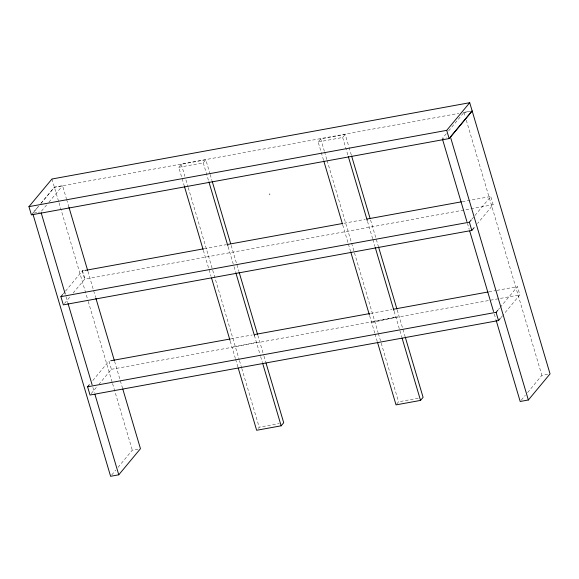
<?xml version="1.0" encoding="UTF-8"?>
<svg xmlns="http://www.w3.org/2000/svg" width="579" height="579" viewBox="0 0 579 579"><rect width="100%" height="100%" fill="white"/><g stroke="black" fill="none" stroke-linecap="round" stroke-linejoin="round"><path stroke-width="0.43" stroke-dasharray="2.9 2.17" d="M38.417 206.464L32.714 213.333L37.613 212.442M40.704 203.714L54.397 187.227L458.829 113.361M31.389 214.874L38.294 206.58M41.167 203.12L54.397 187.227L62.568 185.736L66.411 198.713M46.588 204.973L40.877 211.842L38.431 212.29M48.868 202.223L62.568 185.736M63.212 293.871L64.942 291.787M65.521 291.092L82.261 270.943L84.042 270.617M64.493 303.483L70.841 295.84M73.149 293.061L84.7 279.158L470.032 208.925M184.39 186.351L178.759 167.324L181.307 164.248L205.813 159.782L209.916 173.62M178.759 167.324L203.265 162.851L205.813 159.782M92.799 380.541L108.968 361.086L111.4 369.301L99.277 383.899M91.192 393.626L96.968 386.678M323.523 160.108L318.146 141.942L320.701 138.873L345.207 134.408L348.79 146.516M318.146 141.942L342.652 137.476L345.207 134.408M111.747 474.918L115.742 470.105M118.022 467.362L132.294 450.187L138.012 449.145M446.293 133.713L442.298 138.519L446.387 137.78M448.58 130.963L463.989 112.413L470.524 111.226M258.176 428.438L259.197 427.208L279.331 423.539M471.69 219.419L490.739 196.491L493.17 204.705L477.581 223.472M396.543 404.258L398.584 401.804L418.711 398.135M498.389 309.562L499.539 308.173M500.118 307.478L517.438 286.634L519.877 294.849L503.129 315.005M500.821 317.784L502.558 315.7M521.332 400.103L525.327 395.298M527.614 392.548L541.879 375.373L547.596 374.331M371.689 322.698L397.476 316.699M463.272 112.55L470.38 111.248M204.184 248.717L226.432 244.664M343.904 223.255L365.262 219.361M462.259 201.68L490.739 196.491M470.922 208.758L493.17 204.705M230.883 338.86L252.241 334.973M370.603 313.398L391.961 309.504M488.966 291.823L496.08 290.528M496.97 290.361L517.438 286.634M233.583 346.568L258.089 342.102M373.035 321.396L397.541 316.93M111.4 369.301L519.877 294.849M463.989 112.413L465.27 116.741M466.298 120.2L541.879 375.373M467.412 223.291L469.207 229.349M494.314 314.115L495.848 319.304M349.05 147.377L351.612 156.026M370.567 220.027L378.253 245.981M397.216 309.982L405.155 336.79M342.652 137.476L348.037 155.642M367.506 221.373L372.63 238.671M372.883 239.532L374.939 246.451M394.147 311.321L401.833 337.267M320.701 138.873L324.283 150.981M324.544 151.843L326.846 159.63M327.106 160.492L378.087 332.614M378.34 333.475L398.584 401.804M342.739 224.978L348.124 243.137M348.377 244.005L350.425 250.924M369.641 315.787L374.765 333.084M375.018 333.953L377.327 341.733M210.17 174.489L211.965 180.539M231.18 245.416L238.866 271.37M257.829 335.379L263.72 355.274M263.981 356.136L265.775 362.193M203.265 162.851L208.643 181.017M228.119 246.755L233.757 265.79M234.01 266.651L235.552 271.841M254.384 335.422L260.405 355.745M260.659 356.613L262.453 362.671M181.307 164.248L184.896 176.356M185.917 179.823L187.972 186.742M188.226 187.603L239.214 359.74M239.467 360.601L241.523 367.527M241.776 368.389L259.197 427.208M203.352 250.36L211.038 276.313M230.254 341.183L235.378 358.488M235.639 359.349L237.947 367.137M66.672 199.574L68.973 207.362M87.936 271.37L95.622 297.324M114.584 361.332L122.524 388.147M82.334 270.205L84.766 278.427M82.261 270.943L84.7 279.158M51.965 179.012L58.754 201.933M59.015 202.795L87.965 300.537M88.218 301.406L112.304 382.712M112.565 383.58L132.294 450.187M65.992 296.614L67.786 302.665M92.893 387.438L94.428 392.627"/><path stroke-width="0.87" d="M528.359 399.988L450.469 137.035L472.16 110.929L449.145 138.569L31.389 214.874L28.95 206.652L51.965 179.012L469.721 102.707L550.05 373.882L528.359 399.988L520.195 401.479L496.109 320.173M474.121 227.641L471.813 230.42L63.335 304.872L60.904 296.658L62.633 294.566M500.242 318.479L498.512 320.563L90.035 395.016L87.603 386.801L89.332 384.717M32.967 214.201L110.603 476.293L118.775 474.802L140.458 448.696L122.784 389.008M28.95 206.652L446.706 130.355L469.721 102.707M238.201 367.998L256.649 430.277L281.155 425.811L283.71 422.742L266.029 363.055M60.904 296.658L469.374 222.198L471.111 220.114M377.58 342.602L396.029 404.873L420.535 400.407L423.09 397.339L405.416 337.658M87.603 386.801L496.08 312.342L497.81 310.257M84.932 270.451L203.294 248.883M228.213 244.338L342.124 223.574M367.043 219.036L461.369 201.839M110.748 360.76L229.993 339.026M254.912 334.481L369.713 313.557M393.742 309.179L488.075 291.982M269.401 194.197L269.778 194.131M446.706 130.355L449.145 138.569M469.374 222.198L471.813 230.42M496.08 312.342L498.512 320.563M442.559 139.387L466.898 221.562M469.714 231.079L493.547 311.516M351.612 156.026L370.061 218.297M378.514 246.842L396.955 309.114M348.29 156.504L367.252 220.505M375.192 247.32L393.894 310.46M402.094 338.136L420.535 400.407M323.784 160.969L342.486 224.109M350.686 251.785L369.388 314.925M212.225 181.408L230.666 243.687M239.127 272.231L257.575 334.51M208.903 181.886L227.865 245.894M235.805 272.709L254.507 335.856M262.707 363.532L281.155 425.811M184.39 186.351L203.099 249.498M211.552 278.043L230.001 340.322M68.973 207.362L87.675 270.509M95.875 298.185L114.324 360.464M41.138 212.71L65.224 294.016M68.04 303.534L92.126 384.84M94.942 394.357L118.775 474.802"/></g></svg>
